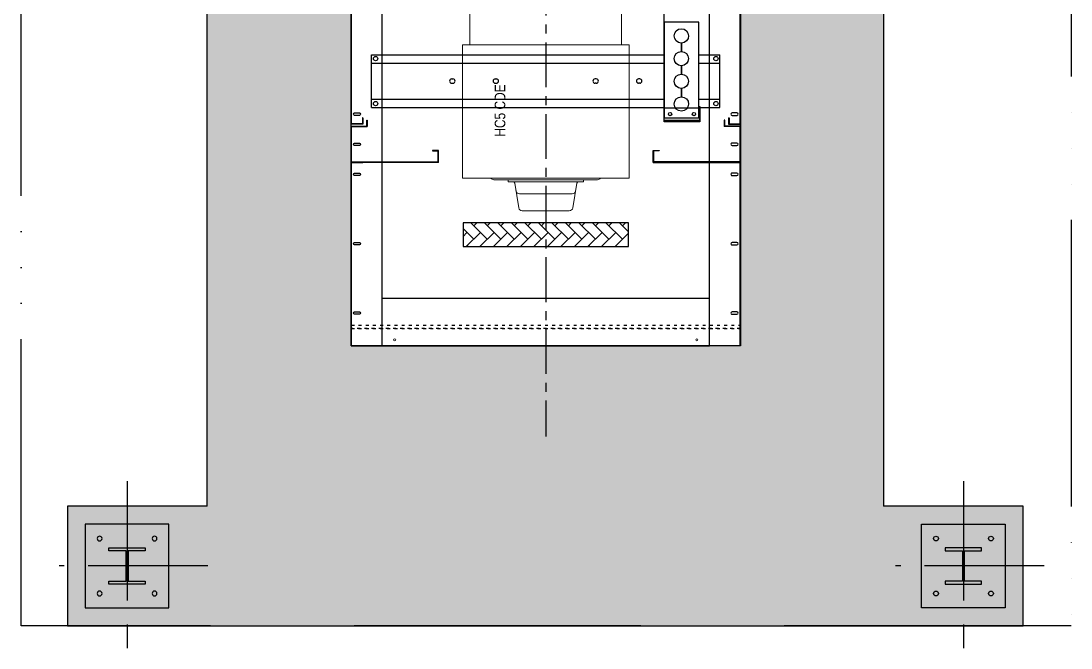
# Model space of a CAD drawing. Header units: metres. Extents: x 27859 to 32645, y 1492 to 8791.
# Drawn here: x 27859 to 32253, y 1492 to 4117 of the extents above; entities that cross this region are included whole.
import ezdxf

# ---------------------------------------------------------------- set-up
doc = ezdxf.new("R2010")
doc.units = ezdxf.units.M
for name, pattern in [('ACAD_ISO03W100', [30, 12, -18]), ('ACAD_ISO06W100', [36, 24, -3, 0, -3, 0, -3, 0, -3]), ('CENTER', [2, 1.25, -0.25, 0.25, -0.25])]:
    doc.linetypes.add(name, pattern=pattern)
for name, color, linetype in [('C-CIVIL COM', 7, 'Continuous'), ('E-EQPT', 190, 'Continuous'), ('Flat Sheet', 7, 'Continuous')]:
    doc.layers.add(name, color=color, linetype=linetype)
doc.layers.add('E-HAT', color=253, linetype='CENTER', lineweight=15)
doc.layers.add('ENG-HDN', color=251, linetype='Continuous', lineweight=9, transparency=0.7)
doc.styles.get("Standard").update_dxf_attribs({"font": 'arial.ttf'})

# ---------------------------------------------------------------- blocks, each defined once
blk = doc.blocks.new('FDN')
blk.add_lwpolyline([(6215646, -816300.3), (6215996, -816300.3), (6215996, -816650.3), (6215646, -816650.3)], close=True)
for centre in [(6215706, -816360.3), (6215936, -816360.3), (6215706, -816590.3), (6215936, -816590.3)]:
    blk.add_circle(centre, 10)
blk = doc.blocks.new('A$C54EF1C10')
at = {"layer": 'Flat Sheet'}
for p, q in [((-0.5, 2), (-0.5, 0)), ((-0.5, 2), (-0.5, 0)), ((0.5, 0), (0.5, 2)), ((0.5, 0), (0.5, 2))]:
    blk.add_line(p, q, dxfattribs=at)
for centre, start, end in [((0, 2), 0, 180), ((0, 2), 0, 180), ((0, 0), 180, 0), ((0, 0), 180, 0)]:
    blk.add_arc(centre, 0.5, start, end, dxfattribs=at)
blk = doc.blocks.new('CB-800TOP')
blk.add_wipeout([(55.85, 926.25), (95.85, 926.25), (95.85, 911.75), (55.85, 911.75)])
for p, q in [((55.85, 926.25), (95.85, 926.25)), ((55.85, 911.75), (55.85, 926.25)), ((95.85, 926.25), (95.85, 911.75)), ((64.6, 919.05), (68.1, 919.05)), ((64.6, 918.95), (68.1, 918.95)), ((74.1, 919.05), (77.6, 919.05)), ((74.1, 918.95), (77.6, 918.95)), ((83.6, 919.05), (87.1, 919.05)), ((83.6, 918.95), (87.1, 918.95)), ((95.85, 911.75), (55.85, 911.75))]:
    blk.add_line(p, q)
for centre, start, end in [((61.6, 919), 0.955, 359.045), ((71.1, 919), 0.955, 179.045), ((71.1, 919), 180.955, 359.045), ((80.6, 919), 0.955, 179.045), ((80.6, 919), 180.955, 359.045), ((90.1, 919), 180.955, 179.045)]:
    blk.add_arc(centre, 3, start, end)
blk = doc.blocks.new('EDG')
h = blk.add_hatch()
h.set_pattern_fill('AR-HBONE', color=0, scale=10, angle=-90)
h.set_pattern_definition([(315, (-79760.53, 249657.77), (56.5685425, -1e-14), [120, -40]), (45, (-79732.247, 249629.484), (56.5685425, -2e-14), [120, -40])])
h.paths.add_polyline_path([(1161, 4234.8), (1161, 4334.8), (469, 4334.8), (469, 4234.8)])
at = {"color": 6, "linetype": 'CENTER', "ltscale": 150}
blk.add_line((815, -420.5, 1), (815, 5130.3, 1), dxfattribs=at)
at = {"color": 0}
for p, q in [((0, 4750, 1), (130, 4750, 1)), ((0, 4750, 1), (0, 900, 1)), ((0, 4750, 1), (2, 4750, 1)), ((0, 4750, 1), (0, 3982, 1)), ((2, 4750, 1), (2, 3982, 1)), ((130, 4750, 1), (130, 900, 1)), ((1500, 4750, 1), (130, 4750, 1)), ((1630, 4750, 1), (1500, 4750, 1)), ((1500, 4750, 1), (1500, 900, 1)), ((1628, 4750, 1), (1630, 4750, 1)), ((1628, 4750, 1), (1628, 3982, 1)), ((1630, 4750, 1), (1630, 900, 1)), ((1630, 4750, 1), (1630, 3982, 1)), ((1500, 4550, 1), (130, 4550, 1)), ((366, 3982, 1), (0, 3982, 1)), ((0, 3830, 1), (0, 3982, 1)), ((2, 3980, 1), (2, 3832, 1)), ((2, 3980, 1), (364, 3980, 1)), ((364, 3934, 1), (364, 3980, 1)), ((366, 3982, 1), (366, 3932, 1)), ((1264, 3982, 1), (1264, 3932, 1)), ((1264, 3982, 1), (1630, 3982, 1)), ((1628, 3980, 1), (1266, 3980, 1)), ((1266, 3934, 1), (1266, 3980, 1)), ((1630, 3982, 1), (1580, 3982, 1)), ((1628, 3980, 1), (1628, 3832, 1)), ((1630, 3830, 1), (1630, 3982, 1)), ((341, 3932, 1), (341, 3934, 1)), ((341, 3934, 1), (364, 3934, 1)), ((366, 3932, 1), (341, 3932, 1)), ((1264, 3932, 1), (1289, 3932, 1)), ((1289, 3934, 1), (1266, 3934, 1)), ((1289, 3932, 1), (1289, 3934, 1)), ((0, 3830, 1), (66, 3830, 1)), ((2, 3832, 1), (68, 3832, 1)), ((66, 3830, 1), (66, 3805, 1)), ((68, 3805, 1), (68, 3832, 1)), ((1628, 3832, 1), (1562, 3832, 1)), ((1562, 3805, 1), (1562, 3832, 1)), ((1630, 3830, 1), (1564, 3830, 1)), ((1564, 3830, 1), (1564, 3805, 1)), ((50, 3822, 1), (0, 3822, 1)), ((0, 3822, 1), (0, 2908, 1)), ((48, 3820, 1), (2, 3820, 1)), ((2, 3820, 1), (2, 2910, 1)), ((48, 3795, 1), (48, 3820, 1)), ((50, 3795, 1), (48, 3795, 1)), ((50, 3795, 1), (50, 3822, 1)), ((66, 3805, 1), (68, 3805, 1)), ((1564, 3805, 1), (1562, 3805, 1)), ((1580, 3795, 1), (1580, 3822, 1)), ((1580, 3822, 1), (1630, 3822, 1)), ((1580, 3795, 1), (1582, 3795, 1)), ((1582, 3795, 1), (1582, 3820, 1)), ((1582, 3820, 1), (1628, 3820, 1)), ((1628, 3820, 1), (1628, 2910, 1)), ((1630, 3822, 1), (1630, 2908, 1)), ((86, 3751.6, 1), (86, 3531.6, 1)), ((1544, 3751.6, 1), (86, 3751.6, 1)), ((1544, 3751.6, 1), (1544, 3531.6, 1)), ((1544, 3716.6, 1), (86, 3716.6, 1)), ((421.5, 3650.6, 1), (426.5, 3650.6, 1)), ((603.5, 3650.6, 1), (608.5, 3650.6, 1)), ((1026.5, 3650.6, 1), (1021.5, 3650.6, 1)), ((1208.5, 3650.6, 1), (1203.5, 3650.6, 1)), ((421.5, 3632.6, 1), (426.5, 3632.6, 1)), ((603.5, 3632.6, 1), (608.5, 3632.6, 1)), ((1026.5, 3632.6, 1), (1021.5, 3632.6, 1)), ((1208.5, 3632.6, 1), (1203.5, 3632.6, 1)), ((1544, 3566.6, 1), (86, 3566.6, 1)), ((1544, 3531.6, 1), (86, 3531.6, 1))]:
    blk.add_line(p, q, dxfattribs=at)
at = {"color": 0, "linetype": 'ACAD_ISO03W100', "elevation": 1}
for points in [[(2, 4750), (1628, 4750), (1628, 4678), (2, 4678)], [(2, 4678), (1628, 4678), (1628, 4663), (2, 4663)]]:
    blk.add_lwpolyline(points, close=True, dxfattribs=at)
at = {"color": 0, "elevation": 1}
blk.add_lwpolyline([(469, 4234.8), (1161, 4234.8), (1161, 4334.8), (469, 4334.8)], close=True, dxfattribs=at)
at = {"color": 0, "linetype": 'ByBlock', "elevation": 1}
blk.add_lwpolyline([(170, 3812.5), (320, 3812.5), (320, 3747.5), (170, 3747.5)], close=True, dxfattribs=at)
at = {"color": 6, "elevation": 1}
blk.add_lwpolyline([(0, 3627.6), (0, 3467.6), (2, 3467.6), (2, 3627.6)], close=True, dxfattribs=at)
at = {"color": 0, "lineweight": 0}
for centre in [(182.5, 4725, 1), (1447.5, 4725, 1)]:
    blk.add_circle(centre, 4.5, dxfattribs=at)
at = {"color": 0, "linetype": 'ByBlock'}
for centre in [(195, 3780, 1), (295, 3780, 1)]:
    blk.add_circle(centre, 7, dxfattribs=at)
at = {"color": 0}
for centre in [(103, 3735.6, 1), (1527, 3735.6, 1), (103, 3547.6, 1), (1527, 3547.6, 1)]:
    blk.add_circle(centre, 9, dxfattribs=at)
for centre, start, end in [((421.5, 3641.6, 1), 90, 270), ((426.5, 3641.6, 1), 270, 90), ((603.5, 3641.6, 1), 90, 270), ((608.5, 3641.6, 1), 270, 90), ((1021.5, 3641.6, 1), 90, 270), ((1026.5, 3641.6, 1), 270, 90), ((1203.5, 3641.6, 1), 90, 270), ((1208.5, 3641.6, 1), 270, 90)]:
    blk.add_arc(centre, 9, start, end, dxfattribs=at)
at = {"layer": 'ENG-HDN'}
for p, q in [((716.5, 4184.8, 1), (815, 4184.8, 1)), ((913.5, 4184.8, 1), (815, 4184.8, 1)), ((701.7, 4172.3, 1), (684.9, 4069.6, 1)), ((928.3, 4172.3, 1), (945.1, 4069.6, 1)), ((704.9, 4113.8, 1), (815, 4113.8, 1)), ((925.1, 4113.8, 1), (815, 4113.8, 1)), ((598.3, 4054.8, 1), (815, 4054.8, 1)), ((657.3, 4062.8, 1), (657.3, 4054.8, 1)), ((657.3, 4062.8, 1), (815, 4062.8, 1)), ((972.7, 4062.8, 1), (815, 4062.8, 1)), ((1031.7, 4054.8, 1), (815, 4054.8, 1)), ((972.7, 4062.8, 1), (972.7, 4054.8, 1)), ((497.5, 3489.8, 1), (497.5, 3079.3, 1)), ((1132.5, 3489.8, 1), (1132.5, 3079.3, 1))]:
    blk.add_line(p, q, dxfattribs=at)
at = {"layer": 'ENG-HDN', "elevation": 1}
blk.add_lwpolyline([(1164, 4047.8), (1164, 3489.8), (466, 3489.8), (466, 4047.8)], close=True, dxfattribs=at)
at = {"layer": 'ENG-HDN'}
for centre, radius, start, end in [((716.5, 4169.8, 1), 15, 90, 170.6901), ((913.5, 4169.8, 1), 15, 9.3099, 90), ((704.9, 4098.8, 1), 15, 90, 170.6901), ((925.1, 4098.8, 1), 15, 9.3099, 90), ((598.3, 4039.8, 1), 15, 90, 147.769), ((677, 4070.8, 1), 8, 270, 350.6901), ((953, 4070.8, 1), 8, 189.3099, 270), ((1031.7, 4039.8, 1), 15, 32.231, 90)]:
    blk.add_arc(centre, radius, start, end, dxfattribs=at)
at = {"color": 0, "yscale": 10, "zscale": 10}
for p, xscale, rotation in [((35, 4613, 1), 10, 89.99999999999999), ((1595, 4613, 1), -10, 270), ((35, 4322.5, 1), 10, 89.99999999999999), ((1595, 4322.5, 1), -10, 270), ((35, 4032, 1), 10, 89.99999999999999), ((1595, 4032, 1), -10, 270), ((35, 3906, 1), 10, 89.99999999999999), ((1595, 3906, 1), -10, 270), ((35, 3780, 1), 10, 89.99999999999999), ((1595, 3780, 1), -10, 270)]:
    blk.add_blockref('A$C54EF1C10', p, dxfattribs=dict(at, xscale=xscale, rotation=rotation))
at = {"layer": 'ENG-HDN', "insert": (1006.2, 3764.9, 1), "char_height": 44.625, "width": 1209.72, "attachment_point": 5, "rotation": 270}
blk.add_mtext('{\\W0.8;HC5 CDE }', dxfattribs=at)
at = {"color": 0, "xscale": -10, "yscale": 10, "zscale": 10, "rotation": 270}
blk.add_blockref('CB-800TOP', (-8942.5, 2836.5, 1), dxfattribs=at)
at = {"color": 0}
for p, q in [((320, 3805, 1), (170, 3805, 1)), ((170, 3805, 1), (170, 3755, 1)), ((320, 3805, 1), (320, 2925, 1)), ((170, 3755, 1), (320, 3755, 1))]:
    blk.add_line(p, q, dxfattribs=at)
at = {"elevation": 1}
blk.add_lwpolyline([(1630, 4750), (1630, 0), (0, 0), (0, 4750)], close=True, dxfattribs=at)
at = {"color": 8, "lineweight": 5, "elevation": 1}
blk.add_lwpolyline([(0, 4750), (1630, 4750), (1630, 0), (0, 0)], close=True, dxfattribs=at)
at = {"color": 0, "linetype": 'ByBlock'}
for centre in [(195, 3780, 1), (295, 3780, 1)]:
    blk.add_circle(centre, 7, dxfattribs=at)

msp = doc.modelspace()

# ---------------------------------------------------------------- hatches: boundary and pattern name
at = {"layer": 'E-HAT', "linetype": 'Continuous'}
h = msp.add_hatch(dxfattribs=at)
h.set_pattern_fill('AR-CONC', color=8, scale=40, angle=90)
h.set_pattern_definition([(140, (30868.3, 2757.35), (25.101, 286.904), [30, -330]), (85, (30868.3, 2757.35), (-300.877, -55.5), [24, -264]), (190.4514, (30870.4, 2781.26), (-275.776, 231.404), [25.496, -280.457]), (136.184, (30788.3, 2757.35), (66.208, 426.897), [45, -495]), (186.636, (30793.8, 2792.93), (-389.647, 373.865), [38.244, -420.686]), (81.184, (30788.3, 2757.35), (-389.647, 373.865), [36, -396]), (111, (30808.3, 2797.35), (161.0476, 238.763), [30, -330]), (56, (30808.3, 2797.35), (-290.06, 97.326), [24, -264]), (161.4514, (30821.72, 2817.25), (-129.012, 336.089), [25.496, -280.457]), (127.5, (30868.3, 2757.35), (-133.1575, 4.864), [0, -260.8, 0, -268, 0, -265]), (97.5, (30868.3, 2757.35), (-157.7647, 105.2278), [0, -152.8, 0, -254.8, 0, -101]), (57.5, (30868.3, 2668.15), (9.022, 213.529), [0, -100, 0, -312, 0, -414]), (47.5, (30868.3, 2628.15), (-40.042, 233.2745), [0, -130, 0, -207.2, 0, -294])])
h.paths.add_polyline_path([(32053.3, 1585.4), (28053.3, 1585.4), (28053.3, 2085.4), (28638.3, 2085.4), (28638.3, 8185.4), (28053.3, 8185.4), (28053.3, 8685.4), (32053.3, 8685.4), (32053.3, 8185.4), (31468.3, 8185.4), (31468.3, 2085.4), (32053.3, 2085.4)])

# ---------------------------------------------------------------- linework, layer by layer
at = {"elevation": -732205.3}
for points in [[(28638.3, 2085.4), (28638.3, 8185.4)], [(31468.3, 8185.4), (31468.3, 2085.4)], [(28638.3, 2085.4), (28053.3, 2085.4), (28053.3, 1585.4), (32053.3, 1585.4), (32053.3, 2085.4), (31468.3, 2085.4)]]:
    msp.add_lwpolyline(points, dxfattribs=at)
at = {"color": 8, "linetype": 'CENTER', "ltscale": 400, "elevation": -732205.3}
for points in [[(28303.3, 2191.1), (28303.3, 1492)], [(31803.3, 2191.1), (31803.3, 1492)], [(28640.6, 1835.4), (28019.2, 1835.4)], [(32140.6, 1835.4), (31519.2, 1835.4)]]:
    msp.add_lwpolyline(points, dxfattribs=at)
at = {"color": 8, "elevation": -732205.3}
for points in [[(28307.3, 1771.3), (28379.3, 1771.3), (28379.3, 1759.4), (28227.3, 1759.4), (28227.3, 1771.3), (28299.3, 1771.3), (28299.3, 1899.5), (28227.3, 1899.5), (28227.3, 1911.4), (28379.3, 1911.4), (28379.3, 1899.5), (28307.3, 1899.5)], [(31799.3, 1771.3), (31727.3, 1771.3), (31727.3, 1759.4), (31879.3, 1759.4), (31879.3, 1771.3), (31807.3, 1771.3), (31807.3, 1899.5), (31879.3, 1899.5), (31879.3, 1911.4), (31727.3, 1911.4), (31727.3, 1899.5), (31799.3, 1899.5)]]:
    msp.add_lwpolyline(points, close=True, dxfattribs=at)

# ---------------------------------------------------------------- block references
at = {"xscale": -1, "rotation": 270}
msp.add_blockref('FDN', (844778.6, -6213985.7, -732205.3), dxfattribs=at)
at = {"rotation": 90}
msp.add_blockref('FDN', (-784672, -6213985.7, -732205.3), dxfattribs=at)

# ---------------------------------------------------------------- next in the draw order: wipeouts: each hides what was drawn before it
msp.add_wipeout([(30870.3, 2757.4), (29240.3, 2757.4), (29240.3, 7507.3), (30870.3, 7507.3)]).translate(0, 0, -732205.3).dxf.layer = 'E-EQPT'

# ---------------------------------------------------------------- next in the draw order: linework, layer by layer
at = {"color": 254, "linetype": 'ACAD_ISO06W100', "ltscale": 50, "true_color": 0xddb3d4, "elevation": -732205.3}
msp.add_lwpolyline([(32253.3, 1585.4), (27859.3, 1585.4), (27859.3, 8685.4), (32253.3, 8685.4)], close=True, dxfattribs=at)
at = {"layer": 'C-CIVIL COM', "color": 7, "lineweight": 5, "elevation": -732205.3}
msp.add_lwpolyline([(32053.3, 1585.4), (28053.3, 1585.4), (28053.3, 2085.4), (28638.3, 2085.4), (28638.3, 8185.4), (28053.3, 8185.4), (28053.3, 8685.4), (32053.3, 8685.4), (32053.3, 8185.4), (31468.3, 8185.4), (31468.3, 2085.4), (32053.3, 2085.4), (32053.3, 1585.4)], dxfattribs=at)
at = {"layer": 'E-EQPT', "elevation": -732205.3}
msp.add_lwpolyline([(30870.3, 2757.4), (29240.3, 2757.4), (29240.3, 7507.3), (30870.3, 7507.3)], close=True, dxfattribs=at)

# ---------------------------------------------------------------- next in the draw order: block references
at = {"layer": 'E-EQPT', "rotation": 180}
msp.add_blockref('EDG', (30870.3, 7507.3, -732206.3), dxfattribs=at)

doc.saveas('drawing.dxf')
